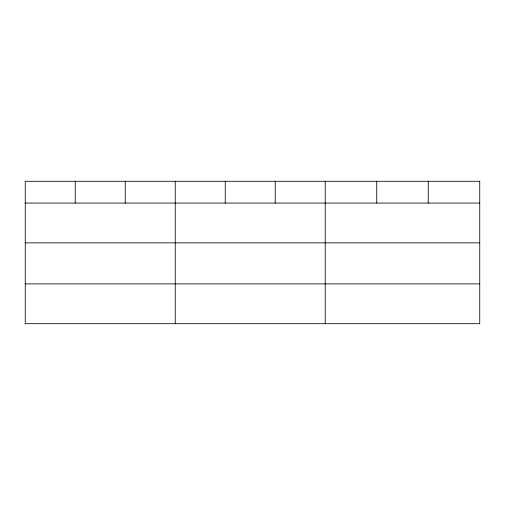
<?xml version="1.0" encoding="UTF-8"?>
<svg xmlns="http://www.w3.org/2000/svg" width="505" height="505" viewBox="0 0 505 505"><rect width="100%" height="100%" fill="white"/><g stroke="black" fill="none" stroke-linecap="round" stroke-linejoin="round"><path stroke-width="0.76" d="M25.25 203.06L479.75 203.06M25.25 242.867L479.75 242.867M25.25 283.886L479.75 283.886M428.24 181.301L428.24 203.06M376.73 181.301L376.73 203.06M325.22 181.301L325.22 323.699M275.225 181.301L275.225 203.06M225.23 181.301L225.23 203.06M175.235 181.301L175.235 323.699M125.24 181.301L125.24 203.06M75.245 181.301L75.245 203.06M479.75 181.301L25.25 181.301L25.25 323.699L479.75 323.699L479.75 181.301"/></g></svg>
